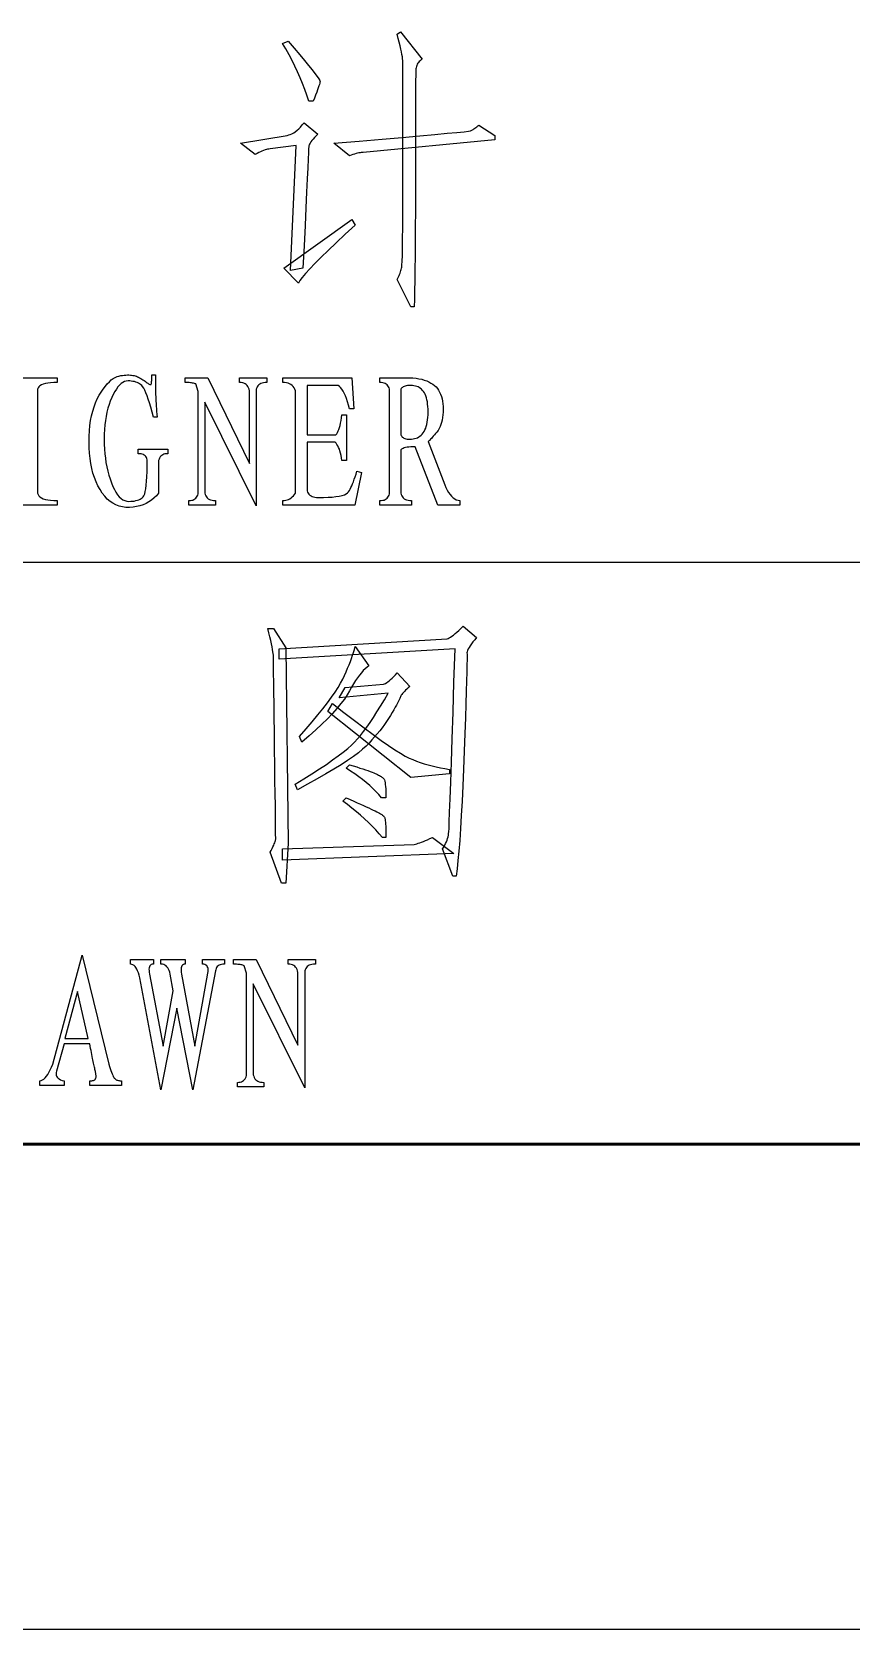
# Model space of a CAD drawing. Extents: x 0 to 420, y 0 to 297.
# Drawn here: x 243.15 to 251.61, y 0 to 16.47 of the extents above; entities that cross this region are included whole.
import ezdxf

# ---------------------------------------------------------------- set-up
doc = ezdxf.new("R2010")
doc.units = 0

msp = doc.modelspace()

# ---------------------------------------------------------------- linework, layer by layer
at = {"color": 7, "lineweight": 25}
for p, q in [((303, 11), (235, 11)), ((0, 0), (420, 0))]:
    msp.add_line(p, q, dxfattribs=at)
at = {"color": 7, "lineweight": 50}
for p, q in [((415, 5), (25, 5)), ((235, 5), (415, 5)), ((235, 5), (415, 5)), ((235, 5), (415, 5)), ((235, 5), (415, 5)), ((235, 5), (415, 5)), ((235, 5), (415, 5)), ((235, 5), (415, 5))]:
    msp.add_line(p, q, dxfattribs=at)
at = {"color": 7, "lineweight": 25}
for points in [[(247.183, 16.19), (247.171, 16.183), (247.161, 16.175), (247.152, 16.167), (247.144, 16.158), (247.137, 16.148), (247.131, 16.138), (247.126, 16.127), (247.123, 16.115), (247.12, 16.103), (247.118, 16.091), (247.117, 16.068), (247.116, 16.027), (247.115, 15.966), (247.114, 15.886), (247.114, 15.788), (247.113, 15.67), (247.113, 15.533), (247.113, 15.376), (247.112, 15.201), (247.112, 15.007), (247.112, 14.81), (247.112, 14.626), (247.111, 14.455), (247.11, 14.298), (247.109, 14.154), (247.108, 14.024), (247.107, 13.907), (247.105, 13.803), (247.103, 13.713), (247.101, 13.636), (247.065, 13.636), (246.925, 13.917), (246.932, 13.931), (246.938, 13.945), (246.944, 13.958), (246.949, 13.971), (246.954, 13.984), (246.959, 13.997), (246.963, 14.01), (246.966, 14.022), (246.969, 14.034), (246.972, 14.046), (246.974, 14.067), (246.976, 14.107), (246.978, 14.165), (246.979, 14.243), (246.98, 14.339), (246.982, 14.454), (246.982, 14.587), (246.983, 14.74), (246.983, 14.911), (246.983, 15.101), (246.983, 15.29), (246.983, 15.462), (246.983, 15.614), (246.983, 15.748), (246.983, 15.864), (246.983, 15.96), (246.983, 16.039), (246.983, 16.098), (246.983, 16.139), (246.983, 16.161), (246.983, 16.176), (246.981, 16.193), (246.978, 16.214), (246.974, 16.238), (246.969, 16.265), (246.962, 16.295), (246.955, 16.329), (246.946, 16.365), (246.936, 16.405), (246.925, 16.448), (246.96, 16.472)], [(245.8, 16.378), (245.862, 16.304), (245.918, 16.237), (245.967, 16.178), (246.01, 16.126), (246.046, 16.08), (246.075, 16.042), (246.098, 16.012), (246.115, 15.988), (246.125, 15.971), (246.128, 15.962), (246.127, 15.955), (246.125, 15.944), (246.122, 15.931), (246.117, 15.915), (246.11, 15.896), (246.103, 15.874), (246.094, 15.849), (246.083, 15.821), (246.071, 15.79), (246.058, 15.757), (246.011, 15.757), (245.991, 15.818), (245.97, 15.878), (245.947, 15.939), (245.923, 15.999), (245.897, 16.059), (245.869, 16.118), (245.839, 16.178), (245.808, 16.237), (245.776, 16.296), (245.741, 16.354)], [(245.823, 14.011), (245.882, 15.3), (245.612, 15.265), (245.6, 15.264), (245.587, 15.262), (245.574, 15.259), (245.56, 15.255), (245.545, 15.25), (245.529, 15.243), (245.513, 15.236), (245.496, 15.227), (245.478, 15.217), (245.46, 15.206), (245.308, 15.323), (245.788, 15.405), (245.805, 15.409), (245.821, 15.414), (245.838, 15.422), (245.856, 15.431), (245.873, 15.443), (245.891, 15.457), (245.909, 15.473), (245.927, 15.491), (245.945, 15.512), (245.964, 15.534), (246.105, 15.417), (246.087, 15.399), (246.071, 15.382), (246.057, 15.366), (246.045, 15.351), (246.034, 15.338), (246.026, 15.326), (246.019, 15.314), (246.015, 15.304), (246.012, 15.296), (246.011, 15.288), (246.01, 15.269), (246.008, 15.227), (246.005, 15.16), (246.001, 15.071), (245.996, 14.957), (245.99, 14.82), (245.982, 14.659), (245.973, 14.474), (245.963, 14.266), (245.952, 14.034)], [(247.933, 15.358), (246.573, 15.229), (246.563, 15.229), (246.553, 15.228), (246.541, 15.226), (246.528, 15.224), (246.515, 15.221), (246.5, 15.217), (246.485, 15.212), (246.468, 15.207), (246.451, 15.201), (246.433, 15.194), (246.269, 15.323), (246.532, 15.346), (246.768, 15.366), (246.976, 15.384), (247.158, 15.4), (247.313, 15.414), (247.441, 15.426), (247.541, 15.436), (247.615, 15.443), (247.661, 15.449), (247.681, 15.452), (247.687, 15.455), (247.694, 15.458), (247.701, 15.462), (247.709, 15.467), (247.717, 15.473), (247.726, 15.479), (247.736, 15.486), (247.746, 15.493), (247.757, 15.502), (247.769, 15.511), (247.933, 15.405)], [(246.491, 14.479), (246.388, 14.385), (246.295, 14.298), (246.212, 14.219), (246.139, 14.148), (246.075, 14.084), (246.022, 14.028), (245.978, 13.98), (245.944, 13.939), (245.92, 13.907), (245.905, 13.882), (245.753, 14.034), (246.456, 14.538)], [(244.052, 12.923), (244.071, 12.927), (244.09, 12.93), (244.107, 12.932), (244.124, 12.933), (244.14, 12.934), (244.155, 12.934), (244.17, 12.933), (244.183, 12.932), (244.196, 12.93), (244.208, 12.927), (244.22, 12.924), (244.232, 12.92), (244.243, 12.915), (244.255, 12.91), (244.266, 12.905), (244.277, 12.899), (244.289, 12.892), (244.3, 12.885), (244.311, 12.877), (244.322, 12.869), (244.332, 12.86), (244.342, 12.854), (244.35, 12.848), (244.358, 12.843), (244.365, 12.839), (244.37, 12.837), (244.375, 12.835), (244.379, 12.835), (244.382, 12.835), (244.384, 12.837), (244.386, 12.84), (244.387, 12.845), (244.388, 12.851), (244.389, 12.859), (244.39, 12.868), (244.391, 12.878), (244.391, 12.89), (244.392, 12.904), (244.392, 12.918), (244.392, 12.935), (244.431, 12.935), (244.431, 12.918), (244.431, 12.9), (244.431, 12.882), (244.431, 12.864), (244.431, 12.846), (244.431, 12.828), (244.431, 12.809), (244.431, 12.79), (244.431, 12.771), (244.431, 12.751), (244.431, 12.731), (244.432, 12.71), (244.432, 12.687), (244.434, 12.664), (244.435, 12.639), (244.437, 12.613), (244.439, 12.586), (244.441, 12.558), (244.444, 12.528), (244.447, 12.497), (244.408, 12.497), (244.394, 12.551), (244.38, 12.601), (244.367, 12.645), (244.355, 12.685), (244.342, 12.72), (244.33, 12.751), (244.319, 12.776), (244.308, 12.797), (244.297, 12.814), (244.287, 12.826), (244.276, 12.834), (244.265, 12.842), (244.253, 12.849), (244.24, 12.856), (244.226, 12.861), (244.212, 12.865), (244.196, 12.868), (244.18, 12.871), (244.163, 12.872), (244.146, 12.872), (244.128, 12.871), (244.11, 12.866), (244.093, 12.857), (244.076, 12.845), (244.059, 12.829), (244.042, 12.811), (244.026, 12.788), (244.01, 12.762), (243.994, 12.733), (243.978, 12.701), (243.963, 12.665), (243.95, 12.628), (243.938, 12.59), (243.928, 12.549), (243.919, 12.507), (243.912, 12.463), (243.907, 12.418), (243.903, 12.371), (243.901, 12.322), (243.9, 12.271), (243.901, 12.22), (243.903, 12.17), (243.907, 12.122), (243.912, 12.075), (243.918, 12.03), (243.927, 11.985), (243.936, 11.942), (243.947, 11.901), (243.96, 11.861), (243.974, 11.822), (243.989, 11.785), (244.005, 11.753), (244.021, 11.724), (244.038, 11.699), (244.056, 11.678), (244.074, 11.661), (244.093, 11.647), (244.113, 11.638), (244.133, 11.632), (244.154, 11.63), (244.174, 11.631), (244.193, 11.632), (244.211, 11.634), (244.228, 11.638), (244.244, 11.642), (244.258, 11.647), (244.271, 11.653), (244.282, 11.66), (244.293, 11.668), (244.302, 11.677), (244.31, 11.689), (244.318, 11.707), (244.324, 11.731), (244.33, 11.761), (244.334, 11.796), (244.338, 11.837), (244.341, 11.884), (244.343, 11.937), (244.345, 11.996), (244.345, 12.06), (244.341, 12.072), (244.336, 12.082), (244.33, 12.092), (244.323, 12.1), (244.314, 12.107), (244.304, 12.112), (244.293, 12.117), (244.28, 12.12), (244.266, 12.122), (244.251, 12.122), (244.251, 12.169), (244.556, 12.169), (244.556, 12.122), (244.541, 12.122), (244.527, 12.12), (244.515, 12.116), (244.504, 12.111), (244.494, 12.105), (244.485, 12.097), (244.477, 12.088), (244.471, 12.077), (244.466, 12.065), (244.462, 12.052), (244.462, 11.716), (244.44, 11.689), (244.415, 11.665), (244.389, 11.644), (244.362, 11.625), (244.332, 11.609), (244.302, 11.595), (244.269, 11.584), (244.235, 11.576), (244.199, 11.571), (244.162, 11.568), (244.124, 11.568), (244.088, 11.573), (244.054, 11.581), (244.021, 11.593), (243.99, 11.61), (243.96, 11.63), (243.932, 11.654), (243.905, 11.683), (243.88, 11.715), (243.857, 11.751), (243.835, 11.791), (243.816, 11.832), (243.799, 11.876), (243.784, 11.922), (243.772, 11.97), (243.762, 12.02), (243.754, 12.073), (243.748, 12.128), (243.745, 12.184), (243.744, 12.244), (243.745, 12.302), (243.748, 12.359), (243.753, 12.413), (243.76, 12.465), (243.77, 12.514), (243.782, 12.561), (243.795, 12.605), (243.811, 12.647), (243.829, 12.687), (243.849, 12.724), (243.87, 12.758), (243.891, 12.789), (243.912, 12.817), (243.932, 12.842), (243.953, 12.864), (243.973, 12.882), (243.993, 12.897), (244.013, 12.909), (244.033, 12.918)], [(244.869, 12.763), (244.845, 12.841), (244.838, 12.844), (244.831, 12.847), (244.822, 12.849), (244.813, 12.851), (244.802, 12.853), (244.791, 12.854), (244.778, 12.855), (244.765, 12.856), (244.751, 12.857), (244.736, 12.857), (244.736, 12.904), (244.97, 12.904), (245.4, 12.021), (245.4, 12.771), (245.396, 12.787), (245.391, 12.802), (245.384, 12.815), (245.376, 12.826), (245.367, 12.835), (245.356, 12.843), (245.343, 12.849), (245.33, 12.853), (245.315, 12.856), (245.298, 12.857), (245.298, 12.904), (245.58, 12.904), (245.58, 12.857), (245.562, 12.856), (245.545, 12.854), (245.53, 12.85), (245.517, 12.846), (245.505, 12.839), (245.495, 12.832), (245.487, 12.822), (245.48, 12.812), (245.474, 12.8), (245.47, 12.787), (245.47, 11.583), (244.939, 12.654), (244.939, 11.716), (244.943, 11.701), (244.948, 11.688), (244.955, 11.676), (244.964, 11.666), (244.974, 11.658), (244.986, 11.651), (244.999, 11.645), (245.014, 11.641), (245.03, 11.639), (245.048, 11.638), (245.048, 11.591), (244.775, 11.591), (244.775, 11.638), (244.79, 11.639), (244.804, 11.641), (244.816, 11.644), (244.827, 11.649), (244.837, 11.656), (244.846, 11.663), (244.854, 11.673), (244.86, 11.683), (244.865, 11.695), (244.869, 11.708)], [(246.431, 12.583), (246.421, 12.622), (246.411, 12.658), (246.401, 12.69), (246.39, 12.72), (246.378, 12.745), (246.366, 12.768), (246.354, 12.787), (246.341, 12.803), (246.328, 12.816), (246.314, 12.826), (245.994, 12.826), (245.994, 12.318), (246.032, 12.318), (246.068, 12.318), (246.102, 12.318), (246.135, 12.318), (246.165, 12.318), (246.194, 12.318), (246.221, 12.318), (246.246, 12.318), (246.269, 12.318), (246.29, 12.318), (246.3, 12.328), (246.308, 12.341), (246.316, 12.356), (246.323, 12.373), (246.33, 12.392), (246.335, 12.413), (246.341, 12.437), (246.345, 12.463), (246.35, 12.491), (246.353, 12.521), (246.4, 12.521), (246.4, 12.052), (246.353, 12.052), (246.349, 12.079), (246.345, 12.105), (246.34, 12.128), (246.334, 12.15), (246.328, 12.169), (246.32, 12.187), (246.312, 12.203), (246.303, 12.217), (246.293, 12.229), (246.283, 12.24), (246.246, 12.24), (246.211, 12.24), (246.178, 12.24), (246.146, 12.24), (246.117, 12.24), (246.089, 12.24), (246.062, 12.24), (246.038, 12.24), (246.015, 12.24), (245.994, 12.24), (245.994, 11.74), (245.999, 11.726), (246.006, 11.714), (246.014, 11.704), (246.024, 11.695), (246.035, 11.687), (246.047, 11.681), (246.061, 11.676), (246.076, 11.672), (246.093, 11.67), (246.111, 11.669), (246.163, 11.67), (246.211, 11.672), (246.254, 11.675), (246.292, 11.679), (246.326, 11.684), (246.355, 11.69), (246.379, 11.698), (246.398, 11.707), (246.413, 11.717), (246.423, 11.728), (246.431, 11.741), (246.439, 11.755), (246.447, 11.772), (246.456, 11.79), (246.464, 11.811), (246.473, 11.833), (246.482, 11.858), (246.491, 11.884), (246.5, 11.912), (246.509, 11.943), (246.556, 11.927), (246.486, 11.591), (245.744, 11.591), (245.744, 11.638), (245.759, 11.639), (245.774, 11.641), (245.788, 11.645), (245.802, 11.651), (245.816, 11.658), (245.829, 11.666), (245.841, 11.676), (245.854, 11.688), (245.865, 11.701), (245.876, 11.716), (245.876, 12.771), (245.869, 12.787), (245.861, 12.802), (245.851, 12.815), (245.84, 12.826), (245.828, 12.835), (245.814, 12.843), (245.798, 12.849), (245.781, 12.853), (245.763, 12.856), (245.744, 12.857), (245.744, 12.904), (246.455, 12.904), (246.478, 12.583)], [(246.962, 12.162), (246.962, 11.716), (246.966, 11.701), (246.972, 11.688), (246.979, 11.676), (246.987, 11.666), (246.997, 11.658), (247.009, 11.651), (247.022, 11.645), (247.037, 11.641), (247.054, 11.639), (247.072, 11.638), (247.072, 11.591), (246.744, 11.591), (246.744, 11.638), (246.76, 11.639), (246.775, 11.641), (246.789, 11.644), (246.801, 11.649), (246.812, 11.656), (246.821, 11.663), (246.829, 11.673), (246.836, 11.683), (246.841, 11.695), (246.845, 11.708), (246.845, 12.787), (246.841, 12.8), (246.836, 12.812), (246.829, 12.822), (246.821, 12.832), (246.812, 12.839), (246.801, 12.846), (246.789, 12.85), (246.775, 12.854), (246.76, 12.856), (246.744, 12.857), (246.744, 12.904), (247.087, 12.904), (247.119, 12.9), (247.149, 12.895), (247.178, 12.889), (247.204, 12.881), (247.229, 12.872), (247.252, 12.862), (247.273, 12.851), (247.292, 12.839), (247.31, 12.825), (247.326, 12.81), (247.34, 12.794), (247.352, 12.776), (247.363, 12.756), (247.373, 12.736), (247.381, 12.713), (247.388, 12.689), (247.393, 12.664), (247.397, 12.637), (247.399, 12.609), (247.4, 12.579), (247.399, 12.55), (247.397, 12.521), (247.394, 12.494), (247.389, 12.469), (247.383, 12.445), (247.376, 12.422), (247.367, 12.401), (247.357, 12.381), (247.346, 12.362), (247.333, 12.345), (247.321, 12.329), (247.309, 12.315), (247.297, 12.302), (247.287, 12.29), (247.278, 12.28), (247.269, 12.271), (247.262, 12.263), (247.255, 12.256), (247.249, 12.251), (247.244, 12.247), (247.415, 11.802), (247.428, 11.772), (247.442, 11.746), (247.456, 11.722), (247.47, 11.701), (247.486, 11.683), (247.502, 11.668), (247.518, 11.656), (247.535, 11.647), (247.553, 11.641), (247.572, 11.638), (247.572, 11.591), (247.345, 11.591), (247.111, 12.193), (247.087, 12.192), (247.065, 12.192), (247.045, 12.19), (247.027, 12.188), (247.011, 12.185), (246.997, 12.182), (246.986, 12.177), (246.976, 12.173), (246.968, 12.167)], [(247.197, 12.763), (247.187, 12.775), (247.176, 12.786), (247.165, 12.795), (247.153, 12.803), (247.14, 12.81), (247.126, 12.816), (247.112, 12.82), (247.097, 12.823), (247.081, 12.825), (247.064, 12.826), (247.047, 12.825), (247.032, 12.824), (247.019, 12.822), (247.006, 12.819), (246.996, 12.816), (246.986, 12.812), (246.978, 12.806), (246.971, 12.801), (246.966, 12.794), (246.962, 12.787), (246.962, 12.318), (246.966, 12.309), (246.971, 12.301), (246.977, 12.294), (246.985, 12.288), (246.994, 12.283), (247.004, 12.278), (247.015, 12.275), (247.027, 12.273), (247.041, 12.271), (247.056, 12.271), (247.073, 12.272), (247.089, 12.274), (247.104, 12.277), (247.119, 12.282), (247.133, 12.287), (247.147, 12.295), (247.159, 12.303), (247.171, 12.313), (247.182, 12.325), (247.193, 12.337), (247.202, 12.351), (247.211, 12.367), (247.219, 12.385), (247.225, 12.404), (247.231, 12.424), (247.235, 12.447), (247.239, 12.47), (247.242, 12.496), (247.243, 12.523), (247.244, 12.552), (247.243, 12.581), (247.242, 12.608), (247.239, 12.633), (247.236, 12.657), (247.232, 12.679), (247.227, 12.699), (247.221, 12.718), (247.214, 12.735), (247.206, 12.75)], [(245.8, 8.104), (245.776, 7.694), (245.73, 7.694), (245.612, 8.011), (245.623, 8.031), (245.633, 8.05), (245.642, 8.067), (245.65, 8.083), (245.656, 8.097), (245.662, 8.11), (245.666, 8.121), (245.669, 8.131), (245.67, 8.139), (245.671, 8.145), (245.671, 8.16), (245.67, 8.192), (245.67, 8.242), (245.669, 8.309), (245.668, 8.393), (245.667, 8.495), (245.665, 8.614), (245.663, 8.751), (245.661, 8.905), (245.659, 9.077), (245.657, 9.249), (245.655, 9.404), (245.653, 9.542), (245.652, 9.663), (245.65, 9.767), (245.649, 9.854), (245.649, 9.924), (245.648, 9.977), (245.648, 10.013), (245.647, 10.032), (245.647, 10.045), (245.645, 10.061), (245.642, 10.08), (245.638, 10.103), (245.633, 10.13), (245.626, 10.161), (245.619, 10.195), (245.61, 10.233), (245.6, 10.274), (245.589, 10.319), (245.647, 10.319), (245.776, 10.12)], [(247.616, 9.054), (247.609, 8.87), (247.602, 8.698), (247.594, 8.539), (247.586, 8.392), (247.578, 8.257), (247.57, 8.134), (247.561, 8.023), (247.552, 7.925), (247.543, 7.839), (247.534, 7.765), (247.499, 7.765), (247.394, 8.046), (247.405, 8.064), (247.415, 8.083), (247.424, 8.101), (247.432, 8.119), (247.439, 8.137), (247.445, 8.154), (247.45, 8.171), (247.454, 8.188), (247.456, 8.205), (247.458, 8.222), (247.46, 8.255), (247.462, 8.323), (247.466, 8.426), (247.471, 8.563), (247.477, 8.734), (247.484, 8.94), (247.492, 9.181), (247.501, 9.455), (247.511, 9.765), (247.522, 10.108), (245.706, 10.003), (245.706, 10.108), (247.44, 10.214), (247.451, 10.217), (247.462, 10.223), (247.475, 10.23), (247.489, 10.24), (247.505, 10.252), (247.522, 10.266), (247.541, 10.282), (247.56, 10.3), (247.582, 10.32), (247.605, 10.343), (247.745, 10.226), (247.725, 10.203), (247.707, 10.181), (247.692, 10.161), (247.679, 10.142), (247.668, 10.124), (247.659, 10.108), (247.652, 10.093), (247.648, 10.079), (247.645, 10.067), (247.646, 10.056), (247.646, 10.036), (247.646, 9.999), (247.645, 9.943), (247.644, 9.87), (247.641, 9.779), (247.638, 9.67), (247.634, 9.542), (247.629, 9.397), (247.623, 9.235)], [(245.94, 9.147), (245.917, 9.206), (245.985, 9.284), (246.047, 9.357), (246.105, 9.427), (246.157, 9.492), (246.204, 9.553), (246.246, 9.61), (246.283, 9.663), (246.315, 9.712), (246.341, 9.757), (246.362, 9.798), (246.38, 9.836), (246.397, 9.873), (246.413, 9.909), (246.428, 9.944), (246.441, 9.978), (246.454, 10.011), (246.465, 10.043), (246.475, 10.073), (246.484, 10.103), (246.491, 10.132), (246.632, 9.933), (246.613, 9.919), (246.594, 9.903), (246.575, 9.885), (246.555, 9.863), (246.535, 9.839), (246.515, 9.812), (246.495, 9.782), (246.474, 9.749), (246.454, 9.713), (246.433, 9.675), (246.409, 9.634), (246.379, 9.59), (246.344, 9.544), (246.303, 9.495), (246.257, 9.443), (246.205, 9.389), (246.147, 9.333), (246.084, 9.273), (246.015, 9.212)], [(246.603, 9.106), (246.567, 9.073), (246.524, 9.038), (246.472, 8.999), (246.413, 8.958), (246.346, 8.914), (246.271, 8.868), (246.189, 8.819), (246.098, 8.767), (246, 8.712), (245.894, 8.655), (245.87, 8.714), (245.961, 8.769), (246.045, 8.821), (246.122, 8.871), (246.194, 8.918), (246.258, 8.963), (246.317, 9.005), (246.368, 9.044), (246.414, 9.081), (246.453, 9.116), (246.485, 9.147), (246.515, 9.18), (246.546, 9.216), (246.578, 9.257), (246.611, 9.301), (246.645, 9.35), (246.68, 9.402), (246.716, 9.458), (246.754, 9.519), (246.792, 9.583), (246.831, 9.651), (246.327, 9.604), (246.386, 9.71), (246.784, 9.745), (246.794, 9.748), (246.805, 9.753), (246.817, 9.761), (246.829, 9.769), (246.843, 9.78), (246.857, 9.793), (246.873, 9.807), (246.889, 9.824), (246.907, 9.842), (246.925, 9.862), (247.054, 9.722), (247.038, 9.708), (247.024, 9.695), (247.011, 9.683), (246.999, 9.671), (246.989, 9.66), (246.981, 9.65), (246.973, 9.64), (246.967, 9.632), (246.963, 9.624), (246.96, 9.616), (246.957, 9.608), (246.952, 9.597), (246.946, 9.584), (246.937, 9.568), (246.928, 9.55), (246.916, 9.53), (246.903, 9.507), (246.889, 9.481), (246.872, 9.453), (246.855, 9.423), (246.835, 9.391), (246.814, 9.359), (246.792, 9.328), (246.769, 9.296), (246.745, 9.265), (246.719, 9.233), (246.692, 9.201), (246.663, 9.17), (246.634, 9.138)], [(246.21, 9.464), (246.257, 9.546), (246.374, 9.454), (246.484, 9.37), (246.584, 9.293), (246.676, 9.225), (246.759, 9.165), (246.834, 9.113), (246.9, 9.068), (246.958, 9.032), (247.007, 9.004), (247.048, 8.983), (247.085, 8.967), (247.123, 8.952), (247.162, 8.938), (247.202, 8.925), (247.243, 8.913), (247.285, 8.902), (247.328, 8.891), (247.372, 8.882), (247.418, 8.874), (247.464, 8.866), (247.464, 8.819), (247.065, 8.784)], [(246.433, 8.913), (246.471, 8.902), (246.507, 8.891), (246.54, 8.88), (246.57, 8.871), (246.598, 8.862), (246.623, 8.853), (246.646, 8.845), (246.665, 8.838), (246.682, 8.831), (246.696, 8.825), (246.709, 8.819), (246.72, 8.814), (246.731, 8.808), (246.741, 8.803), (246.751, 8.797), (246.759, 8.792), (246.766, 8.787), (246.773, 8.782), (246.779, 8.777), (246.784, 8.772), (246.789, 8.766), (246.793, 8.757), (246.796, 8.745), (246.799, 8.729), (246.802, 8.711), (246.804, 8.689), (246.806, 8.665), (246.807, 8.637), (246.807, 8.607), (246.808, 8.573), (246.761, 8.573), (246.734, 8.606), (246.705, 8.638), (246.674, 8.669), (246.641, 8.701), (246.605, 8.731), (246.568, 8.762), (246.529, 8.791), (246.487, 8.821), (246.443, 8.849), (246.397, 8.878)], [(246.362, 8.538), (246.397, 8.573), (246.438, 8.555), (246.477, 8.538), (246.513, 8.522), (246.547, 8.507), (246.578, 8.493), (246.606, 8.48), (246.633, 8.468), (246.656, 8.457), (246.678, 8.447), (246.696, 8.438), (246.713, 8.43), (246.728, 8.422), (246.742, 8.415), (246.754, 8.407), (246.765, 8.4), (246.774, 8.393), (246.782, 8.387), (246.788, 8.38), (246.793, 8.374), (246.796, 8.368), (246.798, 8.361), (246.8, 8.351), (246.802, 8.337), (246.803, 8.321), (246.805, 8.302), (246.806, 8.28), (246.807, 8.255), (246.807, 8.227), (246.808, 8.197), (246.808, 8.163), (246.772, 8.163), (246.739, 8.203), (246.704, 8.242), (246.667, 8.28), (246.628, 8.319), (246.588, 8.356), (246.546, 8.394), (246.503, 8.43), (246.457, 8.467), (246.411, 8.503)], [(245.741, 7.929), (245.741, 8.046), (247.101, 8.093), (247.113, 8.096), (247.127, 8.099), (247.142, 8.104), (247.159, 8.11), (247.177, 8.116), (247.196, 8.124), (247.217, 8.132), (247.239, 8.141), (247.263, 8.152), (247.288, 8.163), (247.511, 7.999)], [(243.814, 5.724), (243.812, 5.732), (243.81, 5.741), (243.809, 5.751), (243.806, 5.761), (243.804, 5.772), (243.802, 5.784), (243.799, 5.796), (243.796, 5.809), (243.794, 5.823), (243.79, 5.837), (243.787, 5.853), (243.784, 5.869), (243.78, 5.886), (243.777, 5.905), (243.773, 5.924), (243.769, 5.945), (243.765, 5.966), (243.76, 5.989), (243.756, 6.012), (243.751, 6.037), (243.486, 6.037), (243.408, 5.755), (243.404, 5.74), (243.403, 5.726), (243.405, 5.713), (243.409, 5.702), (243.415, 5.691), (243.425, 5.681), (243.436, 5.673), (243.45, 5.665), (243.467, 5.659), (243.486, 5.654), (243.486, 5.607), (243.236, 5.607), (243.236, 5.654), (243.25, 5.657), (243.264, 5.663), (243.277, 5.672), (243.291, 5.685), (243.304, 5.701), (243.317, 5.719), (243.33, 5.741), (243.343, 5.766), (243.356, 5.794), (243.369, 5.826), (243.673, 6.951), (243.947, 5.826), (243.954, 5.802), (243.962, 5.78), (243.969, 5.76), (243.975, 5.742), (243.982, 5.726), (243.988, 5.712), (243.994, 5.7), (243.999, 5.691), (244.004, 5.683), (244.009, 5.677), (244.014, 5.673), (244.02, 5.669), (244.025, 5.665), (244.032, 5.662), (244.038, 5.66), (244.046, 5.657), (244.053, 5.656), (244.062, 5.655), (244.07, 5.654), (244.08, 5.654), (244.08, 5.607), (243.751, 5.607), (243.751, 5.654), (243.759, 5.654), (243.766, 5.654), (243.773, 5.655), (243.779, 5.656), (243.785, 5.658), (243.79, 5.659), (243.795, 5.661), (243.799, 5.664), (243.803, 5.666), (243.806, 5.669), (243.809, 5.673), (243.811, 5.677), (243.813, 5.681), (243.815, 5.686), (243.816, 5.691), (243.816, 5.697), (243.816, 5.703), (243.816, 5.709), (243.815, 5.716)], [(245.142, 6.857), (245.126, 6.856), (245.111, 6.854), (245.097, 6.85), (245.086, 6.846), (245.076, 6.839), (245.067, 6.832), (245.06, 6.822), (245.055, 6.812), (245.051, 6.8), (245.048, 6.787), (244.814, 5.56), (244.65, 6.404), (244.486, 5.56), (244.267, 6.716), (244.26, 6.743), (244.253, 6.767), (244.245, 6.788), (244.237, 6.806), (244.228, 6.822), (244.218, 6.834), (244.208, 6.844), (244.197, 6.851), (244.185, 6.855), (244.173, 6.857), (244.173, 6.904), (244.408, 6.904), (244.408, 6.857), (244.396, 6.856), (244.386, 6.853), (244.378, 6.848), (244.371, 6.841), (244.367, 6.831), (244.364, 6.82), (244.362, 6.807), (244.363, 6.792), (244.365, 6.775), (244.369, 6.755), (244.509, 6.013), (244.611, 6.583), (244.58, 6.755), (244.576, 6.775), (244.571, 6.792), (244.565, 6.807), (244.557, 6.82), (244.548, 6.831), (244.538, 6.841), (244.527, 6.848), (244.515, 6.853), (244.501, 6.856), (244.486, 6.857), (244.486, 6.904), (244.736, 6.904), (244.736, 6.857), (244.726, 6.856), (244.717, 6.853), (244.709, 6.848), (244.703, 6.841), (244.699, 6.831), (244.695, 6.82), (244.694, 6.807), (244.693, 6.792), (244.694, 6.775), (244.697, 6.755), (244.837, 6.013), (244.97, 6.763), (244.972, 6.781), (244.973, 6.797), (244.972, 6.811), (244.969, 6.823), (244.964, 6.833), (244.958, 6.842), (244.95, 6.848), (244.94, 6.853), (244.929, 6.856), (244.915, 6.857), (244.915, 6.904), (245.142, 6.904)], [(245.369, 6.763), (245.345, 6.841), (245.338, 6.844), (245.331, 6.847), (245.322, 6.849), (245.313, 6.851), (245.302, 6.853), (245.291, 6.854), (245.278, 6.855), (245.265, 6.856), (245.251, 6.857), (245.236, 6.857), (245.236, 6.904), (245.47, 6.904), (245.9, 6.021), (245.9, 6.771), (245.896, 6.787), (245.891, 6.802), (245.884, 6.815), (245.876, 6.826), (245.867, 6.835), (245.856, 6.843), (245.843, 6.849), (245.83, 6.853), (245.815, 6.856), (245.798, 6.857), (245.798, 6.904), (246.08, 6.904), (246.08, 6.857), (246.062, 6.856), (246.045, 6.854), (246.03, 6.85), (246.017, 6.846), (246.005, 6.839), (245.995, 6.832), (245.987, 6.822), (245.98, 6.812), (245.974, 6.8), (245.97, 6.787), (245.97, 5.583), (245.439, 6.654), (245.439, 5.716), (245.443, 5.701), (245.448, 5.688), (245.455, 5.676), (245.464, 5.666), (245.474, 5.658), (245.486, 5.651), (245.499, 5.645), (245.514, 5.641), (245.53, 5.639), (245.548, 5.638), (245.548, 5.591), (245.275, 5.591), (245.275, 5.638), (245.29, 5.639), (245.304, 5.641), (245.316, 5.644), (245.327, 5.649), (245.337, 5.656), (245.346, 5.663), (245.354, 5.673), (245.36, 5.683), (245.365, 5.695), (245.369, 5.708)], [(243.736, 6.091), (243.626, 6.576), (243.494, 6.091)]]:
    msp.add_lwpolyline(points, close=True, dxfattribs=at)
msp.add_lwpolyline([(242.892, 12.904), (243.415, 12.904), (243.415, 12.857), (243.38, 12.856), (243.347, 12.854), (243.318, 12.85), (243.293, 12.846), (243.271, 12.839), (243.252, 12.832), (243.237, 12.822), (243.225, 12.812), (243.217, 12.8), (243.212, 12.787), (243.212, 11.716), (243.217, 11.701), (243.225, 11.688), (243.237, 11.676), (243.252, 11.666), (243.271, 11.658), (243.293, 11.651), (243.318, 11.645), (243.347, 11.641), (243.38, 11.639), (243.415, 11.638), (243.415, 11.591), (242.892, 11.591)], dxfattribs=at)

doc.saveas('drawing.dxf')
